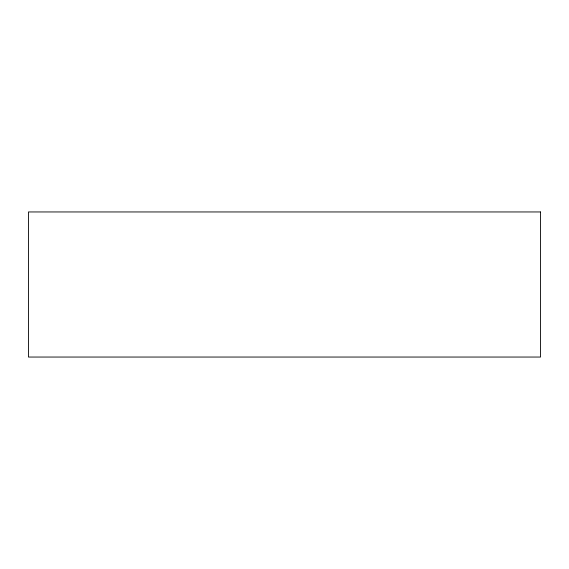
<?xml version="1.0" encoding="UTF-8"?>
<svg xmlns="http://www.w3.org/2000/svg" width="569" height="569" viewBox="0 0 569 569"><rect width="100%" height="100%" fill="white"/><g stroke="black" fill="none" stroke-linecap="round" stroke-linejoin="round"><path stroke-width="0.85" d="M540.55 211.953L28.45 211.953L28.45 357.048L540.55 357.048L540.55 211.953"/></g></svg>
